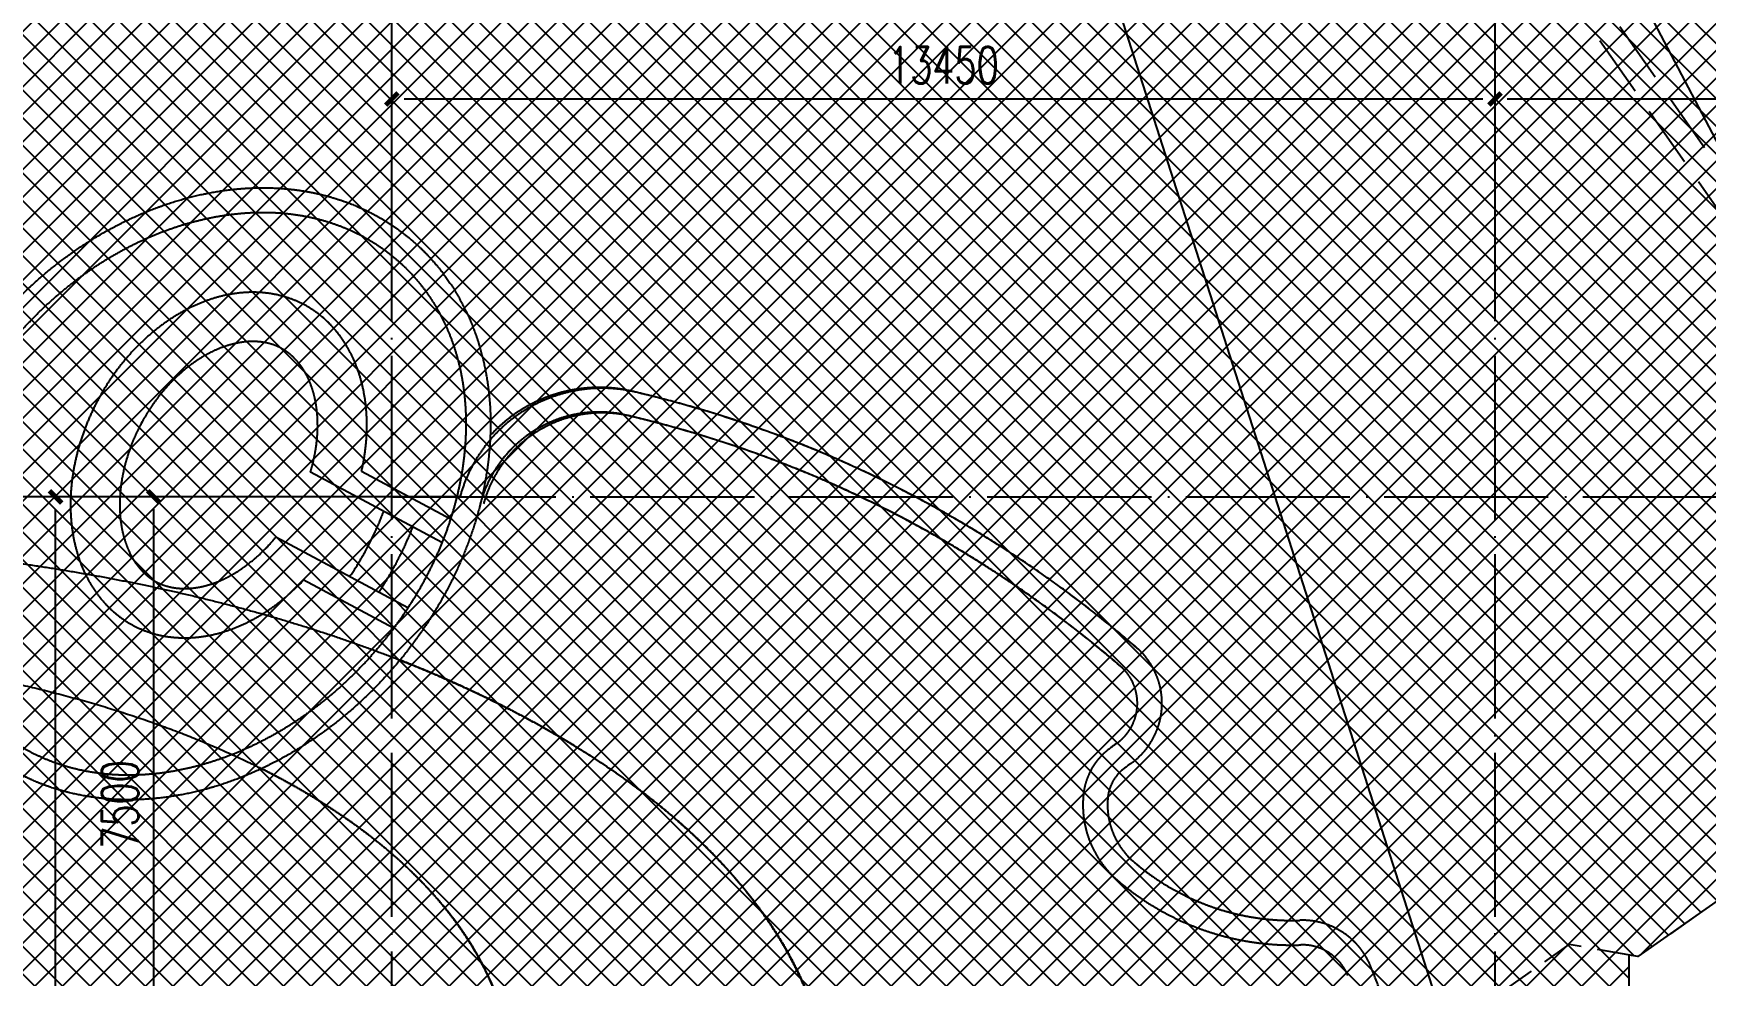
# Model space of a CAD drawing. Header units: millimetres. Extents: x 12325263 to 13848842, y -1463133 to 573208.
# Drawn here: x 12540478 to 12560864, y -558722 to -547237 of the extents above; entities that cross this region are included whole.
import ezdxf
from ezdxf.xclip import XClip

# ---------------------------------------------------------------- set-up
doc = ezdxf.new("R2010")
doc.units = ezdxf.units.MM
doc.header["$LTSCALE"] = 1000
doc.header["$XCLIPFRAME"] = 0
for name, pattern in [('ACAD_ISO02W100', [15, 12, -3]), ('DASHED2', [0.375, 0.25, -0.125]), ('DOTE', [2.42, 2, -0.2, 0.02, -0.2]), ('s-首层组合pm$0$89首层平面图(新)$0$11# 首层平面图$0$$0$DASH', [0.35, 0.25, -0.1]), ('二层连廊投影线（首层）$0$DASH', [0.35, 0.25, -0.1])]:
    doc.linetypes.add(name, pattern=pattern)
for name, color, linetype in [('0-LA01轮廓线', 4, 'Continuous'), ('0-LA6铺装分界线 粗看线', 142, 'Continuous'), ('A-AXIS', 16, 'DOTE'), ('A-WALL-PATT', 8, 'Continuous'), ('AXIS', 3, 'Continuous'), ('PUB_HATCH', 8, 'Continuous'), ('s-首层组合pm$0$89首层平面图(新)$0$11# 首层平面图$0$$0$商业分割', 255, 'Continuous'), ('s-首层组合pm$0$hs$0$首二层+地下室_04(1)$0$0F$0$12#楼首层平面图$0$CURTWALL', 2, 'Continuous'), ('二层连廊投影线（首层）$0$0000-二层连廊', 150, 'Continuous'), ('投影线', 6, 'ACAD_ISO02W100')]:
    doc.layers.add(name, color=color, linetype=linetype)
doc.layers.add('20230727修改', color=6, linetype='Continuous', plot=False)
doc.styles.add('_TCH_DIM_T3', font='SIMPLEX.shx', dxfattribs={"width": 0.705882, "bigfont": 'GBCBIG.shx'})
doc.dimstyles.new('_TCH_ARCH&&150', dxfattribs={"dimtxt": 446.25, "dimasz": 150, "dimexe": 375, "dimexo": 450, "dimgap": 189.375, "dimtad": 1, "dimdec": 0, "dimzin": 0, "dimdsep": 46, "dimtxsty": '_TCH_DIM_T3', "dimblk": 'asdggshdfhsg_ArchTick', "dimcen": 0.09, "dimclrt": 7, "dimazin": 2, "dimtfac": 1, "dimtdec": 0, "dimtix": 1, "dimtmove": 2, "dimatfit": 3, "dimfxl": 1, "dimtolj": 1, "dimtzin": 0, "dimarcsym": 0})

# ---------------------------------------------------------------- blocks, each defined once
blk = doc.blocks.new('A$C624508B3')
at = {"layer": '0-LA01轮廓线', "color": 250}
for points in [[(-16243, -117962), (-17970, -117395)], [(-16191, -117663), (-17358, -117280)], [(-16514, -118820), (-18250, -118250)], [(-16642, -119094), (-17831, -118704)]]:
    blk.add_lwpolyline(points, dxfattribs=at)
for centre, radius, start, end in [((-14369, -117542), 1800, 89.3597, 147.0588), ((-15065, -130145), 14420, 59.058, 87.152), ((-14369, -117542), 1500, 89.3597, 177.0765), ((-15065, -130145), 14120, 59.058, 87.152), ((-8144, -118530), 900, 315.2779, 56.772), ((-8144, -118530), 600, 315.2779, 56.772), ((-7211, -119580), 800, 138.3022, 183.8111), ((-5945, -120708), 2495, 135.2779, 138.3022), ((-7211, -119580), 500, 138.3022, 183.8111), ((-5945, -120708), 2195, 135.2779, 138.3022), ((-6801, -119553), 1210, 183.8111, 236.3358), ((-6801, -119553), 910, 183.8111, 236.3358), ((-5749, -117787), 2965, 238.3312, 281.7817), ((-5749, -117787), 3265, 238.3312, 281.7817), ((-4960, -121570), 900, 32.101, 101.7817), ((-4960, -121570), 600, 32.101, 101.7817), ((-13664, -127031), 11175, 18.7526, 32.1061)]:
    blk.add_arc(centre, radius, start, end, dxfattribs=at)
blk.add_ellipse((-19301, -117896), major_axis=(1900, 3245), ratio=0.773936, dxfattribs=at)
for centre, major_axis, ratio, start_param, end_param in [((-19087, -117503), (690, 2104), 0.755277, 5.05806, 10.650085), ((-24380, -126790), (13990, 2917), 0.509278, 0.098591, 0.869456), ((-25056, -126666), (-10771, -2510), 0.518987, 7.346005, 10.161145)]:
    blk.add_ellipse(centre, major_axis=major_axis, ratio=ratio, start_param=start_param, end_param=end_param, dxfattribs=at)
for points, knots in [([(-17249, -114392), (-17296, -114365), (-17344, -114339), (-17463, -114279), (-17536, -114246), (-17684, -114188), (-17759, -114163), (-17913, -114118), (-17991, -114100), (-18149, -114069), (-18229, -114057), (-18390, -114040), (-18472, -114035), (-18636, -114032), (-18718, -114034), (-18884, -114045), (-18967, -114054), (-19134, -114078), (-19217, -114094), (-19383, -114131), (-19466, -114153), (-19631, -114204), (-19713, -114232), (-19877, -114295), (-19958, -114330), (-20119, -114405), (-20199, -114446), (-20356, -114532), (-20434, -114579), (-20587, -114677), (-20663, -114729), (-20812, -114837), (-20885, -114894), (-21028, -115013), (-21099, -115075), (-21236, -115203), (-21303, -115270), (-21433, -115407), (-21497, -115478), (-21620, -115623), (-21680, -115697), (-21795, -115850), (-21851, -115928), (-21957, -116087), (-22009, -116169), (-22106, -116334), (-22153, -116418), (-22241, -116588), (-22283, -116674), (-22362, -116849), (-22399, -116937), (-22467, -117115), (-22498, -117205), (-22556, -117385), (-22582, -117476), (-22629, -117658), (-22650, -117750), (-22685, -117933), (-22700, -118025), (-22724, -118208), (-22733, -118299), (-22746, -118481), (-22749, -118572), (-22750, -118752), (-22747, -118842), (-22736, -119020), (-22728, -119108), (-22705, -119282), (-22691, -119368), (-22656, -119537), (-22636, -119621), (-22589, -119785), (-22563, -119866), (-22505, -120024), (-22473, -120102), (-22403, -120253), (-22366, -120326), (-22285, -120470), (-22242, -120539), (-22150, -120673), (-22102, -120738), (-21999, -120863), (-21946, -120923), (-21833, -121037), (-21775, -121091), (-21654, -121194), (-21591, -121243), (-21460, -121334), (-21393, -121376), (-21256, -121455), (-21185, -121491), (-21040, -121556), (-20966, -121585), (-20815, -121637), (-20739, -121660), (-20583, -121698), (-20504, -121714), (-20344, -121738), (-20263, -121747), (-20101, -121757), (-20019, -121759), (-19854, -121756), (-19771, -121751), (-19605, -121734), (-19522, -121722), (-19355, -121692), (-19272, -121673), (-19106, -121630), (-19024, -121605), (-18859, -121549), (-18777, -121517), (-18615, -121449), (-18534, -121412), (-18375, -121331), (-18296, -121288), (-18140, -121196), (-18063, -121147), (-17912, -121044), (-17837, -120990), (-17691, -120877), (-17619, -120817), (-17478, -120694), (-17410, -120630), (-17275, -120498), (-17210, -120429), (-17083, -120289), (-17021, -120216), (-16901, -120067), (-16843, -119991), (-16732, -119836), (-16678, -119756), (-16575, -119594), (-16526, -119511), (-16432, -119344), (-16388, -119259), (-16304, -119086), (-16264, -118999), (-16190, -118823), (-16156, -118734), (-16092, -118555), (-16063, -118465), (-16011, -118283), (-15987, -118192), (-15945, -118009), (-15927, -117918), (-15897, -117735), (-15884, -117643), (-15865, -117460), (-15859, -117369), (-15852, -117188), (-15851, -117097), (-15855, -116918), (-15861, -116829), (-15877, -116653), (-15888, -116566), (-15916, -116393), (-15933, -116308), (-15973, -116141), (-15996, -116059), (-16048, -115897), (-16077, -115818), (-16140, -115663), (-16175, -115587), (-16249, -115439), (-16290, -115367), (-16375, -115228), (-16421, -115161), (-16518, -115031), (-16568, -114968), (-16675, -114848), (-16731, -114791), (-16847, -114681), (-16908, -114630), (-17033, -114532), (-17098, -114486), (-17193, -114426), (-17221, -114409), (-17249, -114392)], [0, 0, 0, 0, 0.049313, 0.049313, 0.121452, 0.121452, 0.193591, 0.193591, 0.265731, 0.265731, 0.33787, 0.33787, 0.41001, 0.41001, 0.482149, 0.482149, 0.554288, 0.554288, 0.626428, 0.626428, 0.698567, 0.698567, 0.770707, 0.770707, 0.842846, 0.842846, 0.914985, 0.914985, 0.987125, 0.987125, 1.059264, 1.059264, 1.131404, 1.131404, 1.203543, 1.203543, 1.275682, 1.275682, 1.347822, 1.347822, 1.419961, 1.419961, 1.492101, 1.492101, 1.56424, 1.56424, 1.636379, 1.636379, 1.708519, 1.708519, 1.780658, 1.780658, 1.852798, 1.852798, 1.924937, 1.924937, 1.997076, 1.997076, 2.069216, 2.069216, 2.141355, 2.141355, 2.213495, 2.213495, 2.285634, 2.285634, 2.357773, 2.357773, 2.429913, 2.429913, 2.502052, 2.502052, 2.574192, 2.574192, 2.646331, 2.646331, 2.71847, 2.71847, 2.79061, 2.79061, 2.862749, 2.862749, 2.934889, 2.934889, 3.007028, 3.007028, 3.079167, 3.079167, 3.151307, 3.151307, 3.223446, 3.223446, 3.295586, 3.295586, 3.367725, 3.367725, 3.439864, 3.439864, 3.512004, 3.512004, 3.584143, 3.584143, 3.656283, 3.656283, 3.728422, 3.728422, 3.800561, 3.800561, 3.872701, 3.872701, 3.94484, 3.94484, 4.01698, 4.01698, 4.089119, 4.089119, 4.161258, 4.161258, 4.233398, 4.233398, 4.305537, 4.305537, 4.377677, 4.377677, 4.449816, 4.449816, 4.521955, 4.521955, 4.594095, 4.594095, 4.666234, 4.666234, 4.738374, 4.738374, 4.810513, 4.810513, 4.882652, 4.882652, 4.954792, 4.954792, 5.026931, 5.026931, 5.099071, 5.099071, 5.17121, 5.17121, 5.243349, 5.243349, 5.315489, 5.315489, 5.387628, 5.387628, 5.459768, 5.459768, 5.531907, 5.531907, 5.604046, 5.604046, 5.676186, 5.676186, 5.748325, 5.748325, 5.820465, 5.820465, 5.892604, 5.892604, 5.964743, 5.964743, 6.036883, 6.036883, 6.109022, 6.109022, 6.181162, 6.181162, 6.253301, 6.253301, 6.283185, 6.283185, 6.283185, 6.283185]), ([(-18584, -115969), (-18604, -115962), (-18624, -115957), (-18665, -115947), (-18686, -115944), (-18729, -115938), (-18751, -115936), (-18791, -115935), (-18809, -115935), (-18843, -115936), (-18857, -115937), (-18887, -115940), (-18902, -115942), (-18936, -115947), (-18956, -115951), (-18996, -115959), (-19016, -115965), (-19052, -115975), (-19068, -115980), (-19099, -115991), (-19114, -115997), (-19144, -116009), (-19158, -116015), (-19200, -116033), (-19227, -116047), (-19268, -116069), (-19282, -116077), (-19308, -116092), (-19321, -116100), (-19354, -116121), (-19373, -116134), (-19405, -116157), (-19418, -116166), (-19443, -116185), (-19455, -116195), (-19483, -116217), (-19499, -116230), (-19525, -116254), (-19537, -116264), (-19559, -116284), (-19570, -116295), (-19598, -116322), (-19615, -116339), (-19642, -116368), (-19653, -116379), (-19674, -116403), (-19685, -116415), (-19711, -116446), (-19726, -116464), (-19753, -116498), (-19765, -116514), (-19789, -116546), (-19801, -116562), (-19825, -116596), (-19837, -116614), (-19863, -116654), (-19877, -116676), (-19904, -116721), (-19918, -116744), (-19942, -116787), (-19952, -116807), (-19973, -116847), (-19983, -116867), (-20003, -116909), (-20013, -116931), (-20042, -116997), (-20060, -117041), (-20087, -117113), (-20096, -117140), (-20114, -117194), (-20123, -117222), (-20142, -117287), (-20152, -117326), (-20170, -117402), (-20178, -117441), (-20190, -117510), (-20195, -117540), (-20203, -117600), (-20207, -117630), (-20213, -117696), (-20215, -117732), (-20218, -117790), (-20219, -117813), (-20219, -117862), (-20219, -117888), (-20218, -117941), (-20217, -117967), (-20214, -118012), (-20212, -118031), (-20208, -118070), (-20206, -118089), (-20201, -118132), (-20197, -118155), (-20190, -118201), (-20185, -118223), (-20176, -118266), (-20171, -118287), (-20162, -118324), (-20158, -118340), (-20149, -118372), (-20144, -118388), (-20133, -118422), (-20127, -118440), (-20116, -118470), (-20111, -118482), (-20101, -118507), (-20096, -118519), (-20083, -118549), (-20075, -118566), (-20061, -118594), (-20055, -118606), (-20043, -118628), (-20037, -118639), (-20022, -118665), (-20014, -118679), (-19978, -118735), (-19949, -118774), (-19906, -118825), (-19892, -118840), (-19856, -118876), (-19834, -118896), (-19800, -118923), (-19790, -118931), (-19761, -118952), (-19743, -118964), (-19706, -118986), (-19688, -118996), (-19650, -119013), (-19632, -119021), (-19593, -119036), (-19574, -119042), (-19534, -119052), (-19514, -119057), (-19473, -119064), (-19452, -119066), (-19413, -119069), (-19396, -119070), (-19360, -119070), (-19342, -119069), (-19311, -119067), (-19299, -119066), (-19273, -119063), (-19261, -119062), (-19235, -119057), (-19222, -119055), (-19183, -119047), (-19157, -119040), (-19117, -119028), (-19104, -119024), (-19078, -119015), (-19065, -119010), (-19035, -118999), (-19018, -118992), (-18989, -118979), (-18977, -118973), (-18951, -118960), (-18938, -118954), (-18910, -118938), (-18894, -118929), (-18867, -118914), (-18856, -118907), (-18834, -118893), (-18822, -118885), (-18789, -118863), (-18766, -118847), (-18722, -118813), (-18700, -118795), (-18663, -118764), (-18649, -118752), (-18623, -118729), (-18612, -118718), (-18589, -118696), (-18577, -118684), (-18551, -118658), (-18537, -118642), (-18511, -118615), (-18500, -118602), (-18478, -118577), (-18468, -118565), (-18443, -118535), (-18429, -118517), (-18404, -118486), (-18394, -118472), (-18374, -118444), (-18364, -118430), (-18340, -118396), (-18327, -118376), (-18305, -118341), (-18295, -118326), (-18276, -118295), (-18267, -118279), (-18255, -118259), (-18253, -118255), (-18250, -118250)], [0, 0, 0, 0, 0.071706, 0.071706, 0.143411, 0.143411, 0.215117, 0.215117, 0.273235, 0.273235, 0.318362, 0.318362, 0.363489, 0.363489, 0.419812, 0.419812, 0.478349, 0.478349, 0.521064, 0.521064, 0.56378, 0.56378, 0.601632, 0.601632, 0.675498, 0.675498, 0.710317, 0.710317, 0.745135, 0.745135, 0.79636, 0.79636, 0.829368, 0.829368, 0.862376, 0.862376, 0.903747, 0.903747, 0.934316, 0.934316, 0.964884, 0.964884, 1.01049, 1.01049, 1.040972, 1.040972, 1.071454, 1.071454, 1.11587, 1.11587, 1.152223, 1.152223, 1.188577, 1.188577, 1.226945, 1.226945, 1.273424, 1.273424, 1.319902, 1.319902, 1.359191, 1.359191, 1.39848, 1.39848, 1.439465, 1.439465, 1.521437, 1.521437, 1.570149, 1.570149, 1.618861, 1.618861, 1.686461, 1.686461, 1.754062, 1.754062, 1.806998, 1.806998, 1.859934, 1.859934, 1.923264, 1.923264, 1.964288, 1.964288, 2.012238, 2.012238, 2.060187, 2.060187, 2.096966, 2.096966, 2.133745, 2.133745, 2.179511, 2.179511, 2.225277, 2.225277, 2.268208, 2.268208, 2.303407, 2.303407, 2.338606, 2.338606, 2.379198, 2.379198, 2.409009, 2.409009, 2.43882, 2.43882, 2.482743, 2.482743, 2.513478, 2.513478, 2.544214, 2.544214, 2.585773, 2.585773, 2.71339, 2.71339, 2.771656, 2.771656, 2.862654, 2.862654, 2.904956, 2.904956, 2.974911, 2.974911, 3.044866, 3.044866, 3.11482, 3.11482, 3.184775, 3.184775, 3.25473, 3.25473, 3.324685, 3.324685, 3.381037, 3.381037, 3.437389, 3.437389, 3.475591, 3.475591, 3.513792, 3.513792, 3.551243, 3.551243, 3.626144, 3.626144, 3.662373, 3.662373, 3.698601, 3.698601, 3.743011, 3.743011, 3.77712, 3.77712, 3.811229, 3.811229, 3.852589, 3.852589, 3.882108, 3.882108, 3.911627, 3.911627, 3.970665, 3.970665, 4.029703, 4.029703, 4.067789, 4.067789, 4.099323, 4.099323, 4.130856, 4.130856, 4.171448, 4.171448, 4.202668, 4.202668, 4.233888, 4.233888, 4.275314, 4.275314, 4.306678, 4.306678, 4.338042, 4.338042, 4.380374, 4.380374, 4.412551, 4.412551, 4.444728, 4.444728, 4.453097, 4.453097, 4.453097, 4.453097]), ([(-17970, -117395), (-17970, -117392), (-17969, -117389), (-17966, -117364), (-17964, -117341), (-17960, -117294), (-17958, -117269), (-17956, -117219), (-17955, -117194), (-17954, -117144), (-17955, -117118), (-17956, -117068), (-17957, -117043), (-17960, -117000), (-17961, -116982), (-17966, -116925), (-17971, -116887), (-17979, -116833), (-17982, -116818), (-17991, -116771), (-17997, -116740), (-18009, -116692), (-18014, -116674), (-18025, -116635), (-18031, -116614), (-18045, -116572), (-18052, -116552), (-18065, -116518), (-18071, -116504), (-18082, -116476), (-18088, -116462), (-18102, -116433), (-18109, -116418), (-18124, -116390), (-18130, -116377), (-18144, -116353), (-18151, -116341), (-18167, -116315), (-18176, -116301), (-18194, -116274), (-18203, -116262), (-18221, -116237), (-18231, -116225), (-18253, -116198), (-18265, -116183), (-18293, -116153), (-18309, -116138), (-18337, -116112), (-18350, -116101), (-18375, -116081), (-18388, -116071), (-18421, -116048), (-18440, -116035), (-18481, -116012), (-18501, -116002), (-18542, -115984), (-18563, -115976), (-18584, -115969)], [4.971904, 4.971904, 4.971904, 4.971904, 4.977416, 4.977416, 5.016697, 5.016697, 5.061358, 5.061358, 5.106018, 5.106018, 5.152265, 5.152265, 5.198511, 5.198511, 5.232711, 5.232711, 5.306553, 5.306553, 5.338075, 5.338075, 5.401128, 5.401128, 5.439199, 5.439199, 5.486219, 5.486219, 5.533239, 5.533239, 5.567479, 5.567479, 5.601718, 5.601718, 5.641571, 5.641571, 5.676206, 5.676206, 5.710841, 5.710841, 5.75225, 5.75225, 5.793566, 5.793566, 5.834882, 5.834882, 5.8891, 5.8891, 5.952381, 5.952381, 6.003376, 6.003376, 6.054372, 6.054372, 6.130985, 6.130985, 6.207599, 6.207599, 6.283185, 6.283185, 6.283185, 6.283185]), ([(-17278, -118569), (-17263, -118535), (-17248, -118501), (-17207, -118401), (-17181, -118334), (-17142, -118223), (-17127, -118179), (-17100, -118090), (-17087, -118046), (-17065, -117964), (-17055, -117928), (-17038, -117855), (-17030, -117818), (-17017, -117758), (-17013, -117734), (-17008, -117711)], [4.8532743, 4.8532743, 4.8532743, 4.8532743, 4.8890865, 4.8890865, 4.9580298, 4.9580298, 5.0037161, 5.0037161, 5.0494024, 5.0494024, 5.0869054, 5.0869054, 5.1244084, 5.1244084, 5.1489013, 5.1489013, 5.1489013, 5.1489013]), ([(-16896, -118695), (-16893, -118689), (-16891, -118683), (-16864, -118620), (-16841, -118563), (-16802, -118460), (-16785, -118414), (-16756, -118329), (-16743, -118290), (-16719, -118213), (-16708, -118174), (-16675, -118058), (-16656, -117980), (-16634, -117880), (-16630, -117858), (-16625, -117836)], [4.8653615, 4.8653615, 4.8653615, 4.8653615, 4.8711028, 4.8711028, 4.9248154, 4.9248154, 4.9682291, 4.9682291, 5.0042181, 5.0042181, 5.0402072, 5.0402072, 5.1121852, 5.1121852, 5.1325758, 5.1325758, 5.1325758, 5.1325758])]:
    blk.add_open_spline(points, degree=3, knots=knots, dxfattribs=at)
at = {"layer": '0-LA6铺装分界线 粗看线', "color": 250}
for centre, radius, start, end in [((-14331, -117545), 1800, 86.6641, 174.8695), ((-15065, -130145), 14421, 59.2101, 86.6641), ((-14331, -117545), 1500, 86.6641, 174.8695), ((-15065, -130145), 14121, 59.2102, 86.6641)]:
    blk.add_arc(centre, radius, start, end, dxfattribs=at)
at = {"layer": 'Defpoints', "color": 250}
blk.add_ellipse((-24380, -126790), major_axis=(-13990, -2917), ratio=0.509278, start_param=-3.141592653589793, end_param=3.141592653589793, dxfattribs=at)
blk.add_ellipse((-25056, -126666), major_axis=(-10771, -2510), ratio=0.518987, dxfattribs=at)
blk = doc.blocks.new('A$C3A5F05FE')
at = {"layer": 's-首层组合pm$0$89首层平面图(新)$0$11# 首层平面图$0$$0$商业分割', "color": 252, "linetype": 's-首层组合pm$0$89首层平面图(新)$0$11# 首层平面图$0$$0$DASH', "ltscale": 3}
for points in [[(119500.8, 127730.9), (125016.2, 122215.5)], [(119288.7, 127518.8), (124804.1, 122003.4)]]:
    blk.add_lwpolyline(points, dxfattribs=at)
at = {"layer": '二层连廊投影线（首层）$0$0000-二层连廊', "color": 8, "linetype": '二层连廊投影线（首层）$0$DASH', "ltscale": 2}
for p, q in [((134996.7, 128433.3), (122419.2, 115859.1)), ((122419.2, 115859.1), (121570.7, 115859.2))]:
    blk.add_line(p, q, dxfattribs=at)
blk.add_lwpolyline([(82161.6, 91602.7), (84831.4, 94272.4, -0.1540964), (85632.7, 94689.2), (89719.6, 95406.8, 0.2209214), (90549.1, 95984.9), (93486.1, 101029.1, -0.2336838), (94373.2, 101615.9), (100707.4, 102413.5, 0.1974837), (101501.3, 102863.1), (105163.1, 107526.9, -0.3279434), (106920.3, 108015.8), (111129.3, 106420, 0.2950545), (112403.1, 106693.4), (121571, 115858.7)], format="xyb", dxfattribs=at)
at = {"rotation": 359.9999703432161}
blk.add_blockref('A$C624508B3', (123429.3, 236271.5), dxfattribs=at)
blk = doc.blocks.new('asdggshdfhsg_ArchTick')
at = {"color": 0, "linetype": 'ByBlock', "const_width": 0.4}
blk.add_lwpolyline([(-0.5, -0.5), (0.5, 0.5)], dxfattribs=at)
blk = doc.blocks.new('*D5247')
at = {"layer": 'AXIS', "color": 0, "lineweight": -2, "transparency": 16777216}
for p, q in [((12411417, 1082540), (12411417, 1085415)), ((12424867, 1082540), (12424867, 1085415)), ((12411567, 1085040), (12424717, 1085040))]:
    blk.add_line(p, q, dxfattribs=at)
at = {"layer": 'Defpoints', "color": 0, "transparency": 16777216}
for p in [(12424867, 1085040), (12411417, 1082090), (12424867, 1082090)]:
    blk.add_point(p, dxfattribs=at)
at = {"layer": 'AXIS', "color": 0, "lineweight": -2, "transparency": 16777216, "xscale": 150, "yscale": 150, "zscale": 150, "rotation": 180}
blk.add_blockref('asdggshdfhsg_ArchTick', (12411417, 1085040), dxfattribs=at)
at = {"layer": 'AXIS', "color": 0, "lineweight": -2, "transparency": 16777216, "xscale": 150, "yscale": 150, "zscale": 150}
blk.add_blockref('asdggshdfhsg_ArchTick', (12424867, 1085040), dxfattribs=at)
at = {"layer": 'AXIS', "color": 7, "transparency": 16777216, "insert": (12418142, 1085452), "char_height": 446.2, "attachment_point": 5, "style": '_TCH_DIM_T3'}
blk.add_mtext('\\A1;13450', dxfattribs=at)
blk = doc.blocks.new('*D5248')
at = {"layer": 'AXIS', "color": 0, "lineweight": -2, "transparency": 16777216}
for p, q in [((12424867, 1082540), (12424867, 1085415)), ((12470867, 1082540), (12470867, 1085415)), ((12425017, 1085040), (12470717, 1085040))]:
    blk.add_line(p, q, dxfattribs=at)
at = {"layer": 'Defpoints', "color": 0, "transparency": 16777216}
for p in [(12470867, 1085040), (12424867, 1082090), (12470867, 1082090)]:
    blk.add_point(p, dxfattribs=at)
at = {"layer": 'AXIS', "color": 0, "lineweight": -2, "transparency": 16777216, "xscale": 150, "yscale": 150, "zscale": 150, "rotation": 180}
blk.add_blockref('asdggshdfhsg_ArchTick', (12424867, 1085040), dxfattribs=at)
at = {"layer": 'AXIS', "color": 0, "lineweight": -2, "transparency": 16777216, "xscale": 150, "yscale": 150, "zscale": 150}
blk.add_blockref('asdggshdfhsg_ArchTick', (12470867, 1085040), dxfattribs=at)
at = {"layer": 'AXIS', "color": 7, "transparency": 16777216, "insert": (12447867, 1085452), "char_height": 446.2, "attachment_point": 5, "style": '_TCH_DIM_T3'}
blk.add_mtext('\\A1;46000', dxfattribs=at)
blk = doc.blocks.new('*D5249')
at = {"layer": 'AXIS', "color": 0, "lineweight": -2, "transparency": 16777216}
for p, q in [((12411417, 1082540), (12411417, 1084215)), ((12424867, 1082540), (12424867, 1084215)), ((12411567, 1083840), (12424717, 1083840))]:
    blk.add_line(p, q, dxfattribs=at)
at = {"layer": 'Defpoints', "color": 0, "transparency": 16777216}
for p in [(12424867, 1083840), (12411417, 1082090), (12424867, 1082090)]:
    blk.add_point(p, dxfattribs=at)
at = {"layer": 'AXIS', "color": 0, "lineweight": -2, "transparency": 16777216, "xscale": 150, "yscale": 150, "zscale": 150, "rotation": 180}
blk.add_blockref('asdggshdfhsg_ArchTick', (12411417, 1083840), dxfattribs=at)
at = {"layer": 'AXIS', "color": 0, "lineweight": -2, "transparency": 16777216, "xscale": 150, "yscale": 150, "zscale": 150}
blk.add_blockref('asdggshdfhsg_ArchTick', (12424867, 1083840), dxfattribs=at)
at = {"layer": 'AXIS', "color": 7, "transparency": 16777216, "insert": (12418142, 1084252), "char_height": 446.2, "attachment_point": 5, "style": '_TCH_DIM_T3'}
blk.add_mtext('\\A1;13450', dxfattribs=at)
blk = doc.blocks.new('*D5250')
at = {"layer": 'AXIS', "color": 0, "lineweight": -2, "transparency": 16777216}
for p, q in [((12424867, 1082540), (12424867, 1084215)), ((12431367, 1082540), (12431367, 1084215)), ((12425017, 1083840), (12431217, 1083840))]:
    blk.add_line(p, q, dxfattribs=at)
at = {"layer": 'Defpoints', "color": 0, "transparency": 16777216}
for p in [(12431367, 1083840), (12424867, 1082090), (12431367, 1082090)]:
    blk.add_point(p, dxfattribs=at)
at = {"layer": 'AXIS', "color": 0, "lineweight": -2, "transparency": 16777216, "xscale": 150, "yscale": 150, "zscale": 150, "rotation": 180}
blk.add_blockref('asdggshdfhsg_ArchTick', (12424867, 1083840), dxfattribs=at)
at = {"layer": 'AXIS', "color": 0, "lineweight": -2, "transparency": 16777216, "xscale": 150, "yscale": 150, "zscale": 150}
blk.add_blockref('asdggshdfhsg_ArchTick', (12431367, 1083840), dxfattribs=at)
at = {"layer": 'AXIS', "color": 7, "transparency": 16777216, "insert": (12428117, 1084252), "char_height": 446.2, "attachment_point": 5, "style": '_TCH_DIM_T3'}
blk.add_mtext('\\A1;6500', dxfattribs=at)
blk = doc.blocks.new('*D5258')
at = {"layer": 'AXIS', "color": 0, "lineweight": -2, "transparency": 16777216}
for p, q in [((12411817, 1078990), (12406942, 1078990)), ((12407317, 996140), (12407317, 1078840)), ((12411817, 995990), (12406942, 995990))]:
    blk.add_line(p, q, dxfattribs=at)
at = {"layer": 'Defpoints', "color": 0, "transparency": 16777216}
for p in [(12407317, 1078990), (12412267, 1078990), (12412267, 995990)]:
    blk.add_point(p, dxfattribs=at)
at = {"layer": 'AXIS', "color": 0, "lineweight": -2, "transparency": 16777216, "xscale": 150, "yscale": 150, "zscale": 150}
for p, rotation in [((12407317, 1078990), 90), ((12407317, 995990), 270)]:
    blk.add_blockref('asdggshdfhsg_ArchTick', p, dxfattribs=dict(at, rotation=rotation))
at = {"layer": 'AXIS', "color": 7, "transparency": 16777216, "insert": (12406904, 1037490), "char_height": 446.2, "attachment_point": 5, "rotation": 90, "style": '_TCH_DIM_T3'}
blk.add_mtext('\\A1;83000', dxfattribs=at)
blk = doc.blocks.new('*D5271')
at = {"layer": 'AXIS', "color": 0, "lineweight": -2, "transparency": 16777216}
for p, q in [((12411817, 1078990), (12408142, 1078990)), ((12408517, 1071640), (12408517, 1078840)), ((12411817, 1071490), (12408142, 1071490))]:
    blk.add_line(p, q, dxfattribs=at)
at = {"layer": 'Defpoints', "color": 0, "transparency": 16777216}
for p in [(12408517, 1078990), (12412267, 1078990), (12412267, 1071490)]:
    blk.add_point(p, dxfattribs=at)
at = {"layer": 'AXIS', "color": 0, "lineweight": -2, "transparency": 16777216, "xscale": 150, "yscale": 150, "zscale": 150}
for p, rotation in [((12408517, 1078990), 90), ((12408517, 1071490), 270)]:
    blk.add_blockref('asdggshdfhsg_ArchTick', p, dxfattribs=dict(at, rotation=rotation))
at = {"layer": 'AXIS', "color": 7, "transparency": 16777216, "insert": (12408104, 1075240), "char_height": 446.2, "attachment_point": 5, "rotation": 90, "style": '_TCH_DIM_T3'}
blk.add_mtext('\\A1;7500', dxfattribs=at)
blk = doc.blocks.new('qlzw')
at = {"layer": 'A-AXIS'}
for p, q in [((12411416.8, 979489.8), (12411416.8, 1082089.8)), ((12424866.8, 979489.8), (12424866.8, 1082089.8)), ((12411416.8, 1078989.8), (12486866.8, 1078989.8))]:
    blk.add_line(p, q, dxfattribs=at)
at = {"layer": 'AXIS'}
for p, q in [((12411416.8, 1082089.8), (12411416.8, 1086089.8)), ((12424866.8, 1082089.8), (12424866.8, 1086089.8)), ((12412266.8, 1078989.8), (12406266.8, 1078989.8))]:
    blk.add_line(p, q, dxfattribs=at)
for p1, p2, distance, picture, middle in [((12411416.8, 1082089.8), (12424866.8, 1082089.8), 2950, '*D5247', (12418141.8, 1085452.3)), ((12424866.8, 1082089.8), (12470866.8, 1082089.8), 2950, '*D5248', (12447866.8, 1085452.3)), ((12411416.8, 1082089.8), (12424866.8, 1082089.8), 1750, '*D5249', (12418141.8, 1084252.3)), ((12424866.8, 1082089.8), (12431366.8, 1082089.8), 1750, '*D5250', (12428116.8, 1084252.3)), ((12412266.8, 995989.8), (12412266.8, 1078989.8), 4950, '*D5258', (12406904.3, 1037489.8)), ((12412266.8, 1071489.8), (12412266.8, 1078989.8), 3750, '*D5271', (12408104.3, 1075239.8))]:
    dim = blk.add_aligned_dim(p1=p1, p2=p2, distance=distance, dimstyle='_TCH_ARCH&&150', dxfattribs=at)
    dim.commit()
    dim.dimension.update_dxf_attribs({"geometry": picture, "text_midpoint": middle})

msp = doc.modelspace()

# ---------------------------------------------------------------- hatches: boundary and pattern name
at = {"layer": 'A-WALL-PATT'}
h = msp.add_hatch(dxfattribs=at)
h.set_pattern_fill('ANSI37', color=252, scale=150)
h.set_pattern_definition([(45, (-400000, 0), (-168.3798023, 168.3798023), []), (135, (-400000, 0), (-168.3798023, -168.3798023), [])])
edge = h.paths.add_edge_path()
edge.add_line((12617170, -539458), (12627664.7, -539458))
edge.add_line((12627664.7, -539458), (12617498.2, -546587.6))
edge.add_line((12617498.2, -546587.6), (12598406.6, -559976.1))
edge.add_line((12598406.6, -559976.1), (12585091.3, -540989.1))
edge.add_line((12585091.3, -540989.1), (12584144.7, -541197.3))
edge.add_line((12584144.7, -541197.3), (12583864.1, -542803.9))
edge.add_arc((12578880.4, -541928.7), 5060, 269.14738, 350.03971, ccw=False)
edge.add_arc((12578698.9, -554127.5), 7140.2, 89.14809, 125.03345)
edge.add_line((12574600, -548281), (12560037.5, -558490.6))
edge.add_line((12560037.5, -558490.6), (12559927.1, -558471.2))
edge.add_line((12559927.1, -558471.2), (12559927.1, -564050))
edge.add_line((12559927.1, -564050), (12558858.8, -564810))
edge.add_line((12558858.8, -564810), (12559927.1, -566333.2))
edge.add_line((12559927.1, -566333.2), (12559927.6, -588159))
edge.add_line((12559927.6, -588159), (12558263.3, -589586.8))
edge.add_line((12558263.3, -589586.8), (12557796.8, -589586.8))
edge.add_line((12557796.8, -589586.8), (12557796.8, -598151.2))
edge.add_line((12557796.8, -598151.2), (12560482.1, -600836.4))
edge.add_arc((12552451.5, -592361.2), 11675.6, 270.02561, 313.45682, ccw=False)
edge.add_line((12552456.7, -604036.8), (12551424.9, -604036.8))
edge.add_arc((12551424.9, -607536.8), 3500, 90, 186.80534)
edge.add_line((12547949.6, -607951.5), (12549871.4, -624055.3))
edge.add_line((12549871.4, -624055.3), (12550966.8, -633201.5))
edge.add_line((12550966.8, -633201.5), (12550966.8, -643886.8))
edge.add_line((12550966.8, -643886.8), (12550966.8, -653386.8))
edge.add_line((12550966.8, -653386.8), (12614072.2, -653386.8))
edge.add_line((12614072.2, -653386.8), (12616970.5, -653386.8))
edge.add_arc((12639113.3, -663769.1), 24455.9, 154.87893, 159.83059)
edge.add_arc((12619069.5, -656056.1), 3000, 166.12633, 249.14639)
edge.add_arc((12632240.8, -621479.9), 40000, 249.14639, 262.18067)
edge.add_line((12626798.8, -661108), (12526241.6, -661108))
edge.add_line((12526241.6, -661108), (12526241.6, -616108))
edge.add_line((12526241.6, -616108), (12504241.6, -616108))
edge.add_line((12504241.6, -616108), (12504241.6, -539458))
edge.add_line((12504241.6, -539458), (12586460, -539458))
edge.add_line((12586460, -539458), (12617170, -539458))

# ---------------------------------------------------------------- linework, layer by layer
at = {"layer": 'PUB_HATCH'}
msp.add_lwpolyline([(12504241.6, -616108), (12504241.6, -539458), (12586460, -539458), (12617170, -539458), (12627664.7, -539458), (12617498.2, -546587.6), (12598406.6, -559976.1), (12585091.3, -540989.1), (12584144.7, -541197.3), (12583864.1, -542803.9, -0.3683858), (12578805.1, -546988.1, 0.1578717), (12574600, -548281), (12560037.5, -558490.6), (12559927.1, -558471.2), (12559927.1, -564050), (12558858.8, -564810), (12559927.1, -566333.2), (12559927.6, -588159), (12558263.3, -589586.8), (12557796.8, -589586.8), (12557796.8, -598151.2)], format="xyb", dxfattribs=at)

# ---------------------------------------------------------------- next in the draw order: block references
at = {"layer": 's-首层组合pm$0$hs$0$首二层+地下室_04(1)$0$0F$0$12#楼首层平面图$0$CURTWALL'}
ref = msp.add_blockref('A$C3A5F05FE', (12419426.3, -651432.9), dxfattribs=dict(at, rotation=350.0412449425006))
XClip(ref).set_block_clipping_path([(195513.2503203545, 148017.0485826777), (64172.5014155116, 124955.6050650277), (77428.2917839233, 49460.5289228798), (99096.806788845, 53265.1915204667), (106879.0711930003, 8943.2290103992), (216551.3050909508, 28200.0099301159)])

# ---------------------------------------------------------------- next in the draw order: linework, layer by layer
at = {"layer": '20230727修改'}
msp.add_line((12447801, -332986.8), (12566706, -559428.4), dxfattribs=at)
msp.add_lwpolyline([(12561096.8, -569986.8), (12447801, -216314.2), (12551533.3, -326786.8)], dxfattribs=at)

# ---------------------------------------------------------------- next in the draw order: block references
at = {"layer": '投影线', "linetype": 'DASHED2', "ltscale": 2}
msp.add_blockref('qlzw', (133430, -1631876.5), dxfattribs=at)

doc.saveas('drawing.dxf')
